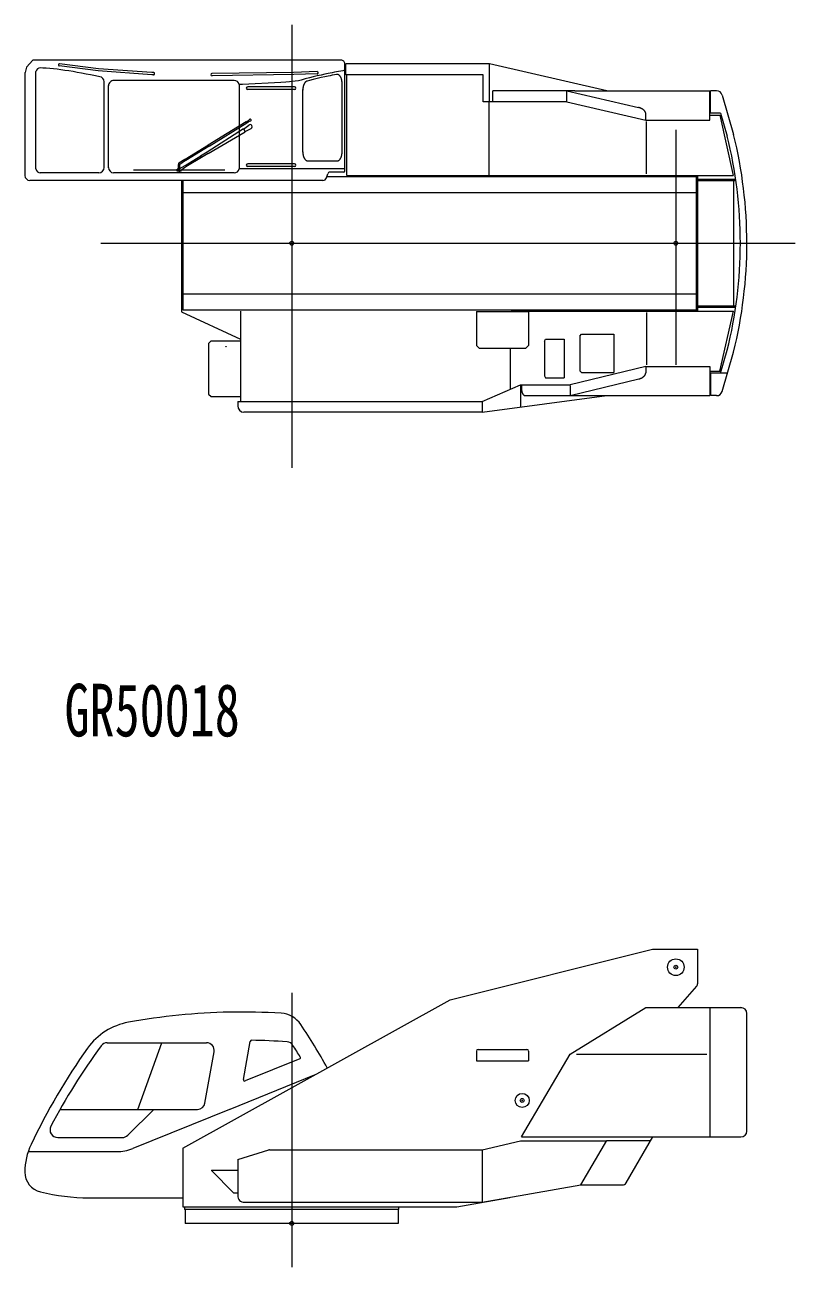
# Model space of a CAD drawing. Units: millimetres, scale not verified. Extents: x -34130 to 33905, y -21736 to 21716.
# Drawn here: x -7651 to -1634, y -19688 to -9988 of the extents above; entities that cross this region are included whole.
import ezdxf
from ezdxf.enums import TextEntityAlignment as Align

# ---------------------------------------------------------------- set-up
doc = ezdxf.new("R2010")
doc.units = ezdxf.units.MM
doc.header["$LTSCALE"] = 60
doc.header["$PDMODE"] = 32
doc.header["$PDSIZE"] = 30
doc.layers.add('0-0_0', color=3, linetype='Continuous', lineweight=18)
doc.styles.add('ＭＳ ゴシック', font='')
doc.styles.get('ＭＳ ゴシック').set_extended_font_data('MS Gothic')

msp = doc.modelspace()

# ---------------------------------------------------------------- linework, layer by layer
at = {"layer": '0-0_0', "color": 7}
for p, q in [((-5565.74, -9988.22), (-5565.74, -13445.73)), ((-5180.64, -10263.22), (-7588.44, -10263.22)), ((-7650.64, -10359.32), (-7650.64, -11163.25)), ((-7564.34, -11113.25), (-7564.34, -10353.22)), ((-7076.34, -10330.72), (-7379.24, -10291.62)), ((-6657.64, -10360.52), (-7076.34, -10330.72)), ((-6645.74, -10377.82), (-6658.53, -10377.82)), ((-6645.74, -10360.52), (-6658.24, -10360.52)), ((-5550.94, -10359.12), (-6188.74, -10369.32)), ((-5550.53, -10376.42), (-6188.53, -10386.62)), ((-5367.84, -10353.52), (-5550.94, -10359.12)), ((-5367.24, -10370.82), (-5550.53, -10376.42)), ((-5150.64, -11128.25), (-5150.64, -10293.22)), ((-4021.74, -10293.22), (-5143.74, -10293.22)), ((-5143.74, -10378.22), (-5143.74, -10293.22)), ((-4071.74, -10378.22), (-5143.74, -10378.22)), ((-5135.74, -11163.25), (-5135.74, -10378.22)), ((-4071.74, -10588.22), (-4071.74, -10378.22)), ((-3105.74, -10503.22), (-4021.74, -10293.22)), ((-4021.74, -10588.22), (-4021.74, -10293.22)), ((-7031.44, -11103.25), (-7031.44, -10432.92)), ((-6997.14, -11103.69), (-6997.14, -10462.82)), ((-6200.74, -10423.22), (-6957.53, -10423.22)), ((-6014.64, -10423.22), (-6200.64, -10423.22)), ((-5950.64, -10453.22), (-5975.94, -10453.22)), ((-5974.64, -11113.25), (-5974.64, -10453.22)), ((-5650.74, -10437.42), (-5950.74, -10453.22)), ((-5543.74, -10472.22), (-5909.64, -10472.22)), ((-5172.74, -10983.16), (-5172.74, -10443.12)), ((-5543.64, -10494.22), (-5909.64, -10494.22)), ((-5479.03, -10983.16), (-5479.03, -10494.22)), ((-3354.94, -10503.22), (-3995.74, -10503.22)), ((-3995.74, -10588.22), (-3995.74, -10503.22)), ((-3417.74, -10588.22), (-3417.74, -10503.22)), ((-3417.74, -10503.22), (-2856.03, -10633.42)), ((-3354.94, -10503.22), (-2302.94, -10503.22)), ((-2294.24, -10677.52), (-2294.24, -10503.22)), ((-2247.74, -10503.22), (-2294.24, -10503.22)), ((-2204.14, -10536.12), (-2114.84, -10843.76)), ((-3417.74, -10588.22), (-4071.74, -10588.22)), ((-4022.74, -11163.25), (-4022.74, -10588.22)), ((-3417.74, -10588.22), (-2800.74, -10731.22)), ((-5922.64, -10746.12), (-6217.53, -10927.12)), ((-5916.64, -10755.92), (-6211.53, -10936.92)), ((-5922.64, -10746.12), (-5916.64, -10755.92)), ((-5909.94, -10739.82), (-5922.03, -10747.22)), ((-5905.24, -10747.42), (-5917.34, -10754.92)), ((-2800.74, -10731.22), (-2800.74, -10681.12)), ((-2795.74, -11151.82), (-2795.74, -10742.32)), ((-2300.74, -10693.22), (-2222.44, -10693.22)), ((-2216.24, -10677.52), (-2294.24, -10677.52)), ((-2222.44, -10693.22), (-2116.53, -11163.25)), ((-2216.24, -10677.52), (-2164.03, -10857.14)), ((-5943.74, -10800.02), (-6226.34, -10981.93)), ((-6219.84, -10992.58), (-5929.64, -10823.01)), ((-5943.74, -10800.02), (-5929.64, -10823)), ((-5942.94, -10801.42), (-5900.03, -10770.32)), ((-5930.53, -10821.62), (-5883.34, -10797.52)), ((-2565.74, -10808.03), (-2565.74, -12641.93)), ((-6217.03, -10927.97), (-6399.03, -11039.71)), ((-6212.03, -10936.07), (-6394.14, -11047.8)), ((-6217.53, -10927.12), (-6211.53, -10936.92)), ((-6400.14, -11040.15), (-6448.14, -11067.15)), ((-6395.03, -11048.55), (-6440.74, -11079.08)), ((-6276.74, -11014.59), (-6398.94, -11089.6)), ((-6271.74, -11022.69), (-6393.94, -11097.7)), ((-6226.34, -10981.93), (-6277.44, -11013.31)), ((-6277.44, -11013.31), (-6270.94, -11023.96)), ((-6219.84, -10992.58), (-6270.94, -11023.96)), ((-5211.94, -11051.25), (-5439.84, -11051.25)), ((-7071.44, -11143.25), (-7529.74, -11143.25)), ((-6014.64, -11143.25), (-6957.14, -11143.25)), ((-6087.64, -11123.25), (-6801.64, -11123.25)), ((-6459.64, -11131.75), (-6459.64, -11114.75)), ((-6449.64, -11114.75), (-6459.64, -11114.75)), ((-6429.64, -11131.75), (-6459.64, -11131.75)), ((-6449.64, -11114.75), (-6449.64, -11078.15)), ((-6400.24, -11090.08), (-6448.44, -11116.22)), ((-6394.94, -11098.62), (-6440.14, -11129.83)), ((-6439.64, -11111.45), (-6439.64, -11078.33)), ((-6429.64, -11131.75), (-6429.64, -11122.61)), ((-5150.64, -11113.25), (-5975.94, -11113.25)), ((-5543.74, -11072.26), (-5909.64, -11072.26)), ((-5543.64, -11094.26), (-5909.64, -11094.26)), ((-5294.14, -11181.95), (-5285.14, -11152.45)), ((-5160.64, -11138.25), (-5266.03, -11138.25)), ((-5322.84, -11203.25), (-7610.64, -11203.25)), ((-6426.74, -11203.25), (-6426.74, -12228.27)), ((-6416.74, -11203.25), (-6416.74, -12214.26)), ((-5291.14, -11172.26), (-2407.74, -11172.26)), ((-5135.74, -11163.25), (-2116.53, -11163.25)), ((-2407.74, -11163.25), (-2407.74, -12223.26)), ((-2395.74, -11163.25), (-2395.74, -12223.26)), ((-2395.74, -11194.27), (-2097.84, -11194.27)), ((-2395.74, -11203.27), (-2094.74, -11203.27)), ((-2115.74, -11203.27), (-2115.74, -12183.27)), ((-6416.74, -11298.28), (-2407.74, -11298.28)), ((-7057.03, -11693.26), (-1633.53, -11693.26)), ((-6416.74, -12088.26), (-2407.74, -12088.26)), ((-6416.74, -12214.26), (-2407.74, -12214.26)), ((-2395.74, -12183.27), (-2096.53, -12183.27)), ((-2395.74, -12192.27), (-2097.84, -12192.27)), ((-6426.74, -12228.27), (-5965.74, -12441.97)), ((-5965.74, -12224.27), (-5965.74, -12928.26)), ((-4122.94, -12226.26), (-4122.94, -12491.26)), ((-4122.94, -12226.26), (-3716.53, -12226.26)), ((-3852.74, -12223.26), (-2114.84, -12223.26)), ((-3716.53, -12226.26), (-3716.53, -12491.26)), ((-2795.74, -12234.68), (-2795.74, -12642.96)), ((-2220.74, -12693.26), (-2114.84, -12223.26)), ((-3316.24, -12418.26), (-3303.44, -12403.26)), ((-3303.44, -12403.26), (-3051.24, -12403.26)), ((-3051.24, -12403.26), (-3051.24, -12703.26)), ((-6196.03, -12455.96), (-6216.03, -12475.96)), ((-6216.03, -12475.95), (-6216.03, -12870.55)), ((-6196.03, -12455.96), (-5965.74, -12455.96)), ((-4101.53, -12512.66), (-4122.94, -12491.26)), ((-3737.94, -12512.66), (-3716.53, -12491.25)), ((-3592.24, -12458.26), (-3584.64, -12443.26)), ((-3592.24, -12458.26), (-3592.24, -12728.26)), ((-3584.64, -12443.26), (-3437.64, -12443.26)), ((-3437.64, -12443.26), (-3437.64, -12743.26)), ((-3316.24, -12418.26), (-3316.24, -12688.26)), ((-4101.53, -12512.66), (-3737.94, -12512.66)), ((-3860.74, -12512.66), (-3860.74, -12834.22)), ((-2216.24, -12709), (-2164.03, -12529.36)), ((-2204.14, -12850.41), (-2114.84, -12542.74)), ((-2800.74, -12655.25), (-3390.74, -12798.25)), ((-3316.24, -12688.26), (-3303.44, -12703.26)), ((-3303.44, -12703.26), (-3051.24, -12703.26)), ((-2800.74, -12655.25), (-2300.74, -12655.25)), ((-2800.74, -12655.25), (-2800.74, -12705.35)), ((-2300.74, -12655.25), (-2300.74, -12883.25)), ((-2300.74, -12693.26), (-2220.74, -12693.26)), ((-4077.74, -12928.26), (-3777.74, -12798.25)), ((-3777.74, -12798.25), (-3390.74, -12798.25)), ((-3777.74, -12798.25), (-3777.74, -12973.13)), ((-3770.74, -12798.25), (-3770.74, -12832.05)), ((-3592.24, -12728.25), (-3584.64, -12743.26)), ((-3584.64, -12743.26), (-3437.64, -12743.26)), ((-3390.74, -12883.25), (-2853.64, -12753.05)), ((-3390.74, -12802.74), (-3390.74, -12875.73)), ((-2294.24, -12709.01), (-2294.24, -12883.25)), ((-2163.14, -12709.01), (-2294.24, -12709.01)), ((-6216.03, -12870.55), (-6196.03, -12890.55)), ((-6196.03, -12890.56), (-5965.74, -12890.56)), ((-3741.34, -12883.25), (-2300.74, -12883.25)), ((-2247.74, -12883.25), (-2294.24, -12883.25)), ((-5987.74, -12928.26), (-4077.74, -12928.26)), ((-5987.74, -12928.26), (-5987.74, -12962.06)), ((-4077.74, -13013.26), (-5939.14, -13013.26)), ((-4328.24, -17599.88), (-2747.44, -17205.74)), ((-2747.44, -17205.74), (-2395.74, -17205.74)), ((-2395.74, -17205.74), (-2395.74, -17474.75)), ((-5565.74, -17545.25), (-5565.74, -19687.53)), ((-2548.53, -17660.93), (-2402.64, -17493.12)), ((-6416.74, -18757.56), (-4328.24, -17599.88)), ((-3390.84, -18024.93), (-2800.84, -17660.93)), ((-2800.84, -17660.93), (-2052.53, -17660.93)), ((-2300.84, -17664.13), (-2300.84, -18670.93)), ((-2010.74, -18624.93), (-2010.74, -17706.37)), ((-7006.44, -17935.73), (-6231.24, -17935.73)), ((-6768.84, -18455.73), (-6580.94, -17935.73)), ((-5942.44, -18222.83), (-5889.84, -17924.52)), ((-6243.53, -18406.28), (-6172.14, -18006.28)), ((-4109.84, -17987.53), (-3729.74, -17987.53)), ((-3770.84, -18670.93), (-3390.84, -18024.93)), ((-3716.53, -18000.73), (-3716.53, -18075.73)), ((-3340.53, -18024.93), (-2323.64, -18024.93)), ((-5503.94, -18062.13), (-5928.84, -18233.83)), ((-5391.64, -18189.34), (-6050.74, -18455.64)), ((-7375.24, -18455.73), (-6302.64, -18455.73)), ((-6846.34, -18658.16), (-6643.94, -18455.73)), ((-6050.84, -18455.64), (-6807.84, -18761.52)), ((-7394.14, -18675.73), (-6888.74, -18675.73)), ((-4077.74, -18770.93), (-3777.74, -18700.91)), ((-3777.74, -18700.91), (-3105.74, -18700.91)), ((-3770.84, -18670.93), (-2056.74, -18670.93)), ((-3307.74, -19045.92), (-3104.44, -18698.66)), ((-3104.44, -18698.66), (-2761.14, -18698.66)), ((-2954.64, -19029.85), (-2744.94, -18670.93)), ((-7624.74, -18785.73), (-6932.64, -18785.73)), ((-6416.74, -18757.56), (-6416.74, -19217.73)), ((-5987.74, -18845.93), (-5745.84, -18771.86)), ((-5739.64, -18770.93), (-4077.74, -18770.93)), ((-4077.74, -18770.93), (-4077.74, -19179.73)), ((-5987.74, -18845.93), (-5987.74, -19129.79)), ((-6193.74, -18931.43), (-6193.74, -18933.73)), ((-6193.74, -18931.43), (-5987.74, -18931.43)), ((-6020.74, -19106.72), (-6193.74, -18933.73)), ((-6020.74, -19106.73), (-5987.74, -19106.73)), ((-4077.74, -19180.93), (-3307.74, -19045.93)), ((-3307.53, -19045.52), (-2981.94, -19045.52)), ((-7150.84, -19145.73), (-6416.74, -19145.73)), ((-5936.53, -19180.93), (-4077.74, -19180.93)), ((-4276.03, -19217.73), (-3862.64, -19144.83)), ((-6416.74, -19217.73), (-4276.03, -19217.73)), ((-6403.24, -19217.73), (-6403.24, -19237.73)), ((-4728.24, -19237.73), (-6403.24, -19237.73)), ((-6397.74, -19237.73), (-6397.74, -19345.73)), ((-6197.74, -19217.73), (-6194.03, -19217.73)), ((-6197.74, -19217.73), (-6194.03, -19217.73)), ((-6197.74, -19217.73), (-6194.03, -19217.73)), ((-4733.74, -19237.73), (-4733.74, -19345.73)), ((-4728.24, -19237.73), (-4728.24, -19217.73)), ((-4728.24, -19237.73), (-4728.24, -19217.73)), ((-4733.74, -19345.73), (-6397.74, -19345.73))]:
    msp.add_line(p, q, dxfattribs=at)
for points in [[(-7588.24, -10263.22), (-7638.03, -10318.42), (-7648.24, -10359.32)], [(-7065.53, -10393.42), (-7099.84, -10387.52), (-7136.94, -10379.72), (-7172.64, -10372.42), (-7207.53, -10365.62), (-7241.44, -10359.32), (-7274.44, -10353.52), (-7306.64, -10348.22), (-7338.03, -10343.52), (-7368.53, -10339.22), (-7398.34, -10335.52), (-7427.34, -10332.22), (-7455.53, -10329.52), (-7483.03, -10327.22), (-7509.74, -10325.52), (-7528.34, -10324.52)], [(-6658.53, -10377.82), (-7078.03, -10347.92), (-7381.44, -10308.72)], [(-6645.74, -10377.82), (-6644.74, -10377.72), (-6643.84, -10377.62), (-6642.94, -10377.32), (-6642.14, -10377.02), (-6641.24, -10376.52), (-6640.53, -10376.02), (-6639.84, -10375.42), (-6639.14, -10374.72), (-6638.64, -10374.02), (-6638.14, -10373.22), (-6637.74, -10372.32), (-6637.44, -10371.42), (-6637.24, -10370.52), (-6637.14, -10369.62), (-6637.14, -10368.72), (-6637.24, -10367.72), (-6637.44, -10366.82), (-6637.74, -10365.92), (-6638.14, -10365.12), (-6638.64, -10364.32), (-6639.14, -10363.52), (-6639.84, -10362.92), (-6640.53, -10362.32), (-6641.24, -10361.72), (-6642.14, -10361.32), (-6642.94, -10360.92), (-6643.84, -10360.72), (-6644.74, -10360.52), (-6645.74, -10360.52)], [(-5281.84, -10368.82), (-5308.34, -10374.32), (-5337.24, -10380.62), (-5366.84, -10387.42), (-5397.24, -10394.72), (-5428.44, -10402.52), (-5460.53, -10410.92), (-5493.44, -10419.72), (-5512.64, -10424.42), (-5539.64, -10429.12), (-5582.34, -10434.02), (-5611.64, -10436.02), (-5650.64, -10437.42)], [(-5172.74, -10446.92), (-5172.74, -10443.62), (-5172.74, -10440.42), (-5172.94, -10437.22), (-5173.24, -10433.92), (-5173.53, -10430.72), (-5173.94, -10427.52), (-5174.44, -10424.32), (-5175.03, -10421.22), (-5175.74, -10418.02), (-5176.53, -10414.92), (-5177.34, -10411.82), (-5178.34, -10408.72), (-5179.44, -10405.72), (-5180.64, -10402.72), (-5181.94, -10399.72), (-5183.44, -10396.82), (-5185.03, -10394.02), (-5186.74, -10391.32), (-5188.64, -10388.62), (-5190.64, -10386.12), (-5192.84, -10383.82), (-5195.24, -10381.62), (-5197.84, -10379.62), (-5200.53, -10378.02), (-5203.44, -10376.62), (-5206.53, -10375.62), (-5209.74, -10375.12), (-5212.94, -10375.02), (-5216.14, -10375.42)], [(-5445.84, -10426.92), (-5448.64, -10427.82), (-5451.24, -10429.02), (-5453.64, -10430.52), (-5455.94, -10432.22), (-5458.14, -10434.12), (-5460.14, -10436.22), (-5462.03, -10438.32), (-5463.84, -10440.62), (-5465.44, -10443.02), (-5466.94, -10445.42), (-5468.34, -10447.92), (-5469.64, -10450.52), (-5470.84, -10453.12), (-5471.94, -10455.72), (-5472.94, -10458.42), (-5473.84, -10461.12), (-5474.74, -10463.92), (-5475.44, -10466.72), (-5476.14, -10469.52), (-5476.74, -10472.32), (-5477.24, -10475.12), (-5477.74, -10477.92), (-5478.14, -10480.82), (-5478.44, -10483.62), (-5478.74, -10486.52), (-5478.94, -10489.42), (-5479.03, -10492.22), (-5479.03, -10495.12), (-5479.03, -10498.02)], [(-5281.84, -10388.72), (-5308.34, -10394.22), (-5337.24, -10400.52), (-5366.84, -10407.32), (-5397.24, -10414.62), (-5428.44, -10422.42), (-5445.94, -10426.92)], [(-2800.74, -10731.22), (-2300.74, -10731.22), (-2300.74, -10505.42)], [(-2800.74, -10681.12), (-2800.94, -10678.52), (-2801.44, -10675.82), (-2802.14, -10673.22), (-2803.03, -10670.72), (-2804.14, -10668.32), (-2805.44, -10666.02), (-2806.94, -10663.72), (-2808.53, -10661.62), (-2810.14, -10659.52), (-2811.94, -10657.52), (-2813.84, -10655.62), (-2815.84, -10653.72), (-2817.84, -10652.02), (-2819.94, -10650.32), (-2822.03, -10648.72), (-2824.24, -10647.22), (-2826.44, -10645.72), (-2828.74, -10644.32), (-2831.03, -10643.02), (-2833.44, -10641.72), (-2835.84, -10640.52), (-2838.24, -10639.42), (-2840.74, -10638.32), (-2843.24, -10637.32), (-2845.74, -10636.42), (-2848.24, -10635.62), (-2850.84, -10634.82), (-2853.44, -10634.12), (-2856.03, -10633.42)], [(-5479.03, -10979.34), (-5479.03, -10982.43), (-5479.03, -10985.51), (-5478.84, -10988.59), (-5478.64, -10991.66), (-5478.34, -10994.73), (-5477.94, -10997.79), (-5477.53, -11000.84), (-5476.94, -11003.87), (-5476.34, -11006.89), (-5475.64, -11009.89), (-5474.84, -11012.87), (-5473.94, -11015.82), (-5473.03, -11018.74), (-5471.94, -11021.63), (-5470.74, -11024.47), (-5469.44, -11027.27), (-5468.03, -11030.01), (-5466.44, -11032.68), (-5464.84, -11035.28), (-5463.03, -11037.78), (-5461.03, -11040.16), (-5458.94, -11042.41), (-5456.64, -11044.5), (-5454.24, -11046.39), (-5451.64, -11048.03), (-5448.84, -11049.39), (-5445.94, -11050.41), (-5442.94, -11051.04), (-5439.84, -11051.25)], [(-5211.94, -11051.25), (-5208.84, -11051.04), (-5205.84, -11050.4), (-5202.94, -11049.39), (-5200.14, -11048.03), (-5197.53, -11046.39), (-5195.14, -11044.5), (-5192.84, -11042.41), (-5190.74, -11040.16), (-5188.74, -11037.78), (-5186.94, -11035.28), (-5185.34, -11032.69), (-5183.74, -11030.01), (-5182.34, -11027.27), (-5181.03, -11024.48), (-5179.84, -11021.63), (-5178.84, -11018.75), (-5177.84, -11015.83), (-5176.94, -11012.88), (-5176.14, -11009.9), (-5175.44, -11006.9), (-5174.84, -11003.88), (-5174.24, -11000.84), (-5173.84, -10997.8), (-5173.44, -10994.74), (-5173.14, -10991.67), (-5172.94, -10988.59), (-5172.74, -10985.51), (-5172.74, -10982.43), (-5172.74, -10979.34)], [(-2853.64, -12753.05), (-2851.03, -12752.4), (-2848.53, -12751.67), (-2846.03, -12750.87), (-2843.64, -12750), (-2841.14, -12749.06), (-2838.74, -12748.05), (-2836.44, -12746.97), (-2834.03, -12745.83), (-2831.74, -12744.62), (-2829.44, -12743.34), (-2827.24, -12741.99), (-2825.03, -12740.57), (-2822.84, -12739.09), (-2820.74, -12737.54), (-2818.74, -12735.91), (-2816.74, -12734.22), (-2814.84, -12732.45), (-2812.94, -12730.61), (-2811.24, -12728.69), (-2809.53, -12726.69), (-2807.94, -12724.62), (-2806.44, -12722.46), (-2805.14, -12720.23), (-2803.94, -12717.91), (-2802.84, -12715.52), (-2802.03, -12713.06), (-2801.34, -12710.53), (-2800.94, -12707.95), (-2800.74, -12705.35)], [(-4077.74, -12928.26), (-4077.74, -13013.26), (-3105.74, -12883.25)], [(-3770.74, -12832.05), (-3770.74, -12834.27), (-3770.64, -12836.49), (-3770.53, -12838.71), (-3770.34, -12840.93), (-3770.03, -12843.14), (-3769.74, -12845.34), (-3769.44, -12847.53), (-3768.94, -12849.71), (-3768.53, -12851.88), (-3767.94, -12854.03), (-3767.34, -12856.17), (-3766.64, -12858.28), (-3765.84, -12860.37), (-3765.03, -12862.44), (-3764.14, -12864.47), (-3763.14, -12866.46), (-3762.03, -12868.41), (-3760.94, -12870.3), (-3759.64, -12872.14), (-3758.34, -12873.9), (-3756.84, -12875.58), (-3755.34, -12877.16), (-3753.64, -12878.61), (-3751.84, -12879.92), (-3749.94, -12881.05), (-3747.84, -12881.98), (-3745.74, -12882.67), (-3743.53, -12883.1), (-3741.34, -12883.25)], [(-4122.94, -18000.73), (-4122.94, -18075.73), (-3716.53, -18075.73)]]:
    msp.add_lwpolyline(points, dxfattribs=at)
for centre, radius in [((-6079.44, -12500.8), 0.5), ((-6079.44, -12500.8), 0.5), ((-6079.44, -12500.8), 0.5), ((-2565.74, -17345.74), 65), ((-3765.74, -18385.73), 55)]:
    msp.add_circle(centre, radius, dxfattribs=at)
for centre, radius, start, end in [((-5180.64, -10293.22), 30, 359.99996, 90), ((-7529.94, -10359.52), 35, 87.4733, 169.689), ((-7380.34, -10300.12), 8.65, 81.3797, 262.6344), ((-6188.64, -10377.92), 8.65, 90.9974, 270.8345), ((-5367.53, -10362.12), 8.65, 270.7044, 91.7513), ((-4430.53, -14381.39), 4101.85, 100.111, 101.978), ((-4430.53, -14401.3), 4101.85, 101.042, 101.978), ((-7071.44, -10432.92), 40, 0.00004, 81.5634), ((-6957.14, -10463.22), 40, 89.3683, 180), ((-6014.64, -10463.22), 40, 14.4775, 90), ((-5909.64, -10483.22), 11, 90, 270), ((-5543.74, -10483.22), 11, 270, 89.9999), ((-2302.94, -10505.42), 2.2, 0, 90), ((-2248.24, -10549.22), 46, 16.1917, 89.9983), ((-5936.14, -10697.22), 50, 301.5388, 321.5451), ((-5879.03, -10790.12), 50, 101.533, 121.539), ((-5890.64, -10733.22), 8, 281.5326, 141.545), ((-5890.64, -10783.22), 16, 297.1244, 125.953), ((-5530.74, -11693.24), 3469, 359.99966, 13.9471), ((-5530.74, -11693.26), 3520, 346.0365, 13.967), ((-7529.74, -11108.25), 35, 188.213, 270), ((-7071.44, -11103.25), 40, 270, 359.99996), ((-6957.14, -11103.25), 40, 180, 270), ((-6444.64, -11123.25), 8, 118.427, 304.6506), ((-6444.64, -11073.25), 7, 118.927, 303.6912), ((-6014.64, -11103.25), 40, 270, 345.5239), ((-5909.64, -11083.26), 11, 90, 270), ((-5543.74, -11083.26), 11, 270, 89.9999), ((-5266.03, -11158.25), 20, 89.9999, 163.139), ((-5160.64, -11128.25), 10, 270, 359.99996), ((-7610.64, -11163.25), 40, 180, 270), ((-5322.84, -11173.25), 30, 270, 343.1395), ((-5530.74, -11693.26), 3469, 346.0529, 0.00014), ((-2248.24, -12837.25), 46, 270.0017, 343.8083), ((-5936.53, -12962.06), 51.2, 180, 267.1612), ((-2423.74, -17474.75), 28, 319, 0), ((-5950.84, -22695.72), 5000, 91.146, 100.265), ((-6047.53, -17699.87), 3.2, 91.1102, 180), ((-5950.74, -22695.72), 5000, 86.5441, 91.11), ((-5661.44, -17904.46), 200, 33.7247, 86.5441), ((-2304.03, -17664.13), 3.2, 360, 90), ((-2056.74, -17706.73), 46, 0, 89.9982), ((-6752.74, -18267.76), 500, 100.265, 144.548), ((-9661.94, -20574.98), 5010, 29.1857, 33.7247), ((-7006.44, -17995.73), 60, 89.9999, 143.672), ((-6231.24, -17995.73), 60, 349.8753, 90), ((-5880.03, -17926.25), 10, 89.1508, 170), ((-5950.74, -22695.72), 4780, 85.8199, 89.1503), ((-5606.74, -17988.28), 60, 32.5324, 85.82), ((-3087.03, -20877.81), 5000, 144.548, 154.563), ((-3087.03, -20877.81), 4925, 143.672, 152.292), ((-9661.94, -20574.98), 4870, 31.2622, 32.5323), ((-4109.74, -18000.73), 13.2, 90, 180), ((-3729.74, -18000.73), 13.2, 0, 90), ((-5507.64, -18052.85), 10, 292.0001, 31.2622), ((-5932.64, -18224.56), 10, 170, 292.0028), ((-6302.64, -18395.73), 60, 270, 349.8753), ((-7394.14, -18615.73), 60, 152.292, 270.0001), ((-6888.74, -18615.73), 60, 270, 315), ((-2056.74, -18624.93), 46, 270, 0), ((-7150.74, -18945.01), 500, 154.563, 180), ((-6933.94, -18445.73), 340, 270.0001, 291.7533), ((-5739.64, -18792.13), 21.2, 90, 107.021), ((-7490.74, -18945.01), 160, 180, 256.13), ((-7150.74, -17545.73), 1600, 256.322, 270.0354), ((-2981.94, -19013.92), 31.6, 270, 329.714), ((-5936.53, -19129.73), 51.2, 179.931, 270)]:
    msp.add_arc(centre, radius, start, end, dxfattribs=at)
at = {"layer": '0-0_0', "color": 1}
for p in [(-5565.74, -11693.26), (-2565.74, -11693.26), (-2565.74, -17345.74), (-3765.74, -18385.73), (-5565.74, -19345.72)]:
    msp.add_point(p, dxfattribs=at)

# ---------------------------------------------------------------- texts
at = {"layer": '0-0_0', "color": 7, "style": 'ＭＳ ゴシック', "width": 0.7}
msp.add_text('GR50018', height=410.6, dxfattribs=at).set_placement((-7340.53, -15666.65), align=Align.BOTTOM_LEFT)

doc.saveas('drawing.dxf')
